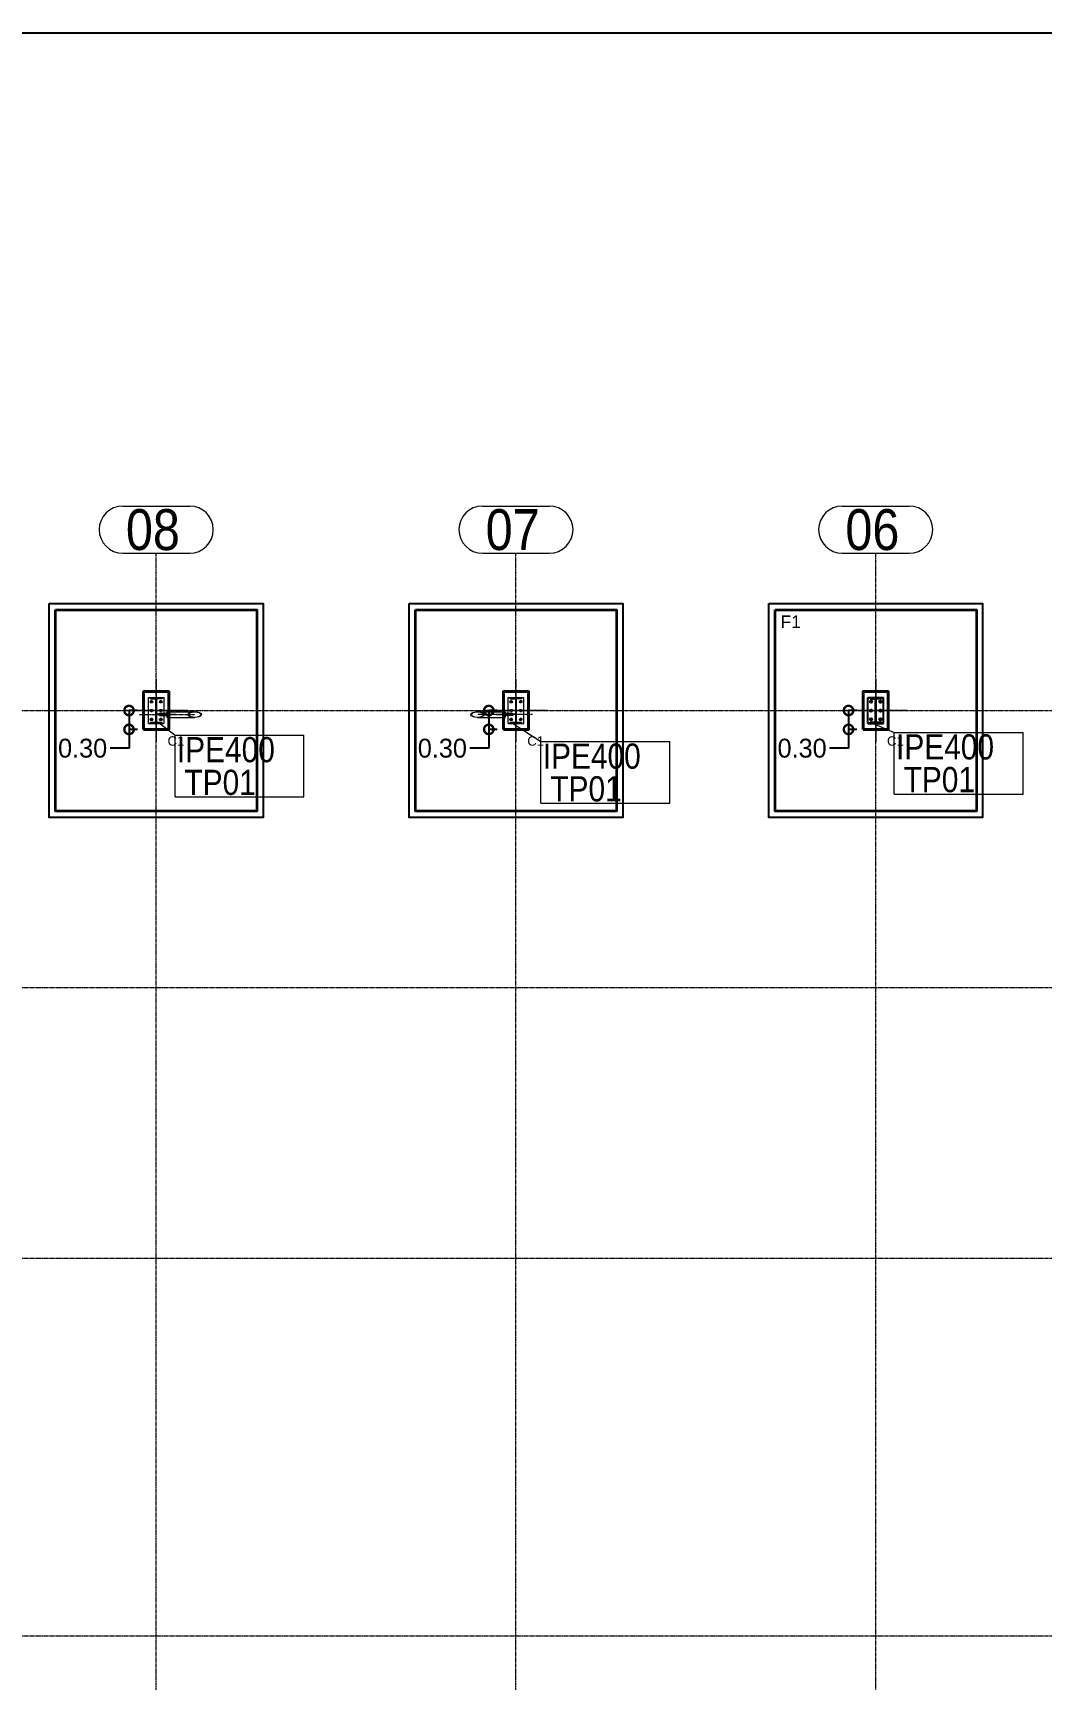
# Model space of a CAD drawing. Header units: millimetres. Extents: x 178198 to 9785548, y 9608 to 2087470.
# Drawn here: x 465681 to 481712, y 115858 to 142015 of the extents above; entities that cross this region are included whole.
import ezdxf

# ---------------------------------------------------------------- set-up
doc = ezdxf.new("R2010")
doc.units = ezdxf.units.MM
doc.header["$PDMODE"] = 35
doc.linetypes.add('XKITLINE00', pattern=[0])
doc.linetypes.add('XKITLINE03', pattern=[6, 3, -1, 1, -1])
for name, color, linetype, lineweight in [('Bolt', 7, 'Continuous', 0), ('Column', 7, 'Continuous', 40), ('foundation', 7, 'Continuous', 35), ('Part', 2, 'Continuous', 0), ('PartMark', 3, 'Continuous', 0), ('S-GRID', 1, 'Continuous', 0)]:
    doc.layers.add(name, color=color, linetype=linetype, lineweight=lineweight)
for name, color, linetype in [('dim_axis', 251, 'Continuous'), ('dim_axis @ 100', 251, 'Continuous'), ('plain foundation', 8, 'Continuous'), ('Steel Section', 7, 'Continuous'), ('text', 7, 'Continuous')]:
    doc.layers.add(name, color=color, linetype=linetype)
doc.styles.add('Andalus1', font='andlso.ttf', dxfattribs={"height": 3})
doc.styles.add('Arial', font='arial.ttf', dxfattribs={"height": 2.034003})
doc.styles.add('Arial2', font='arial.ttf', dxfattribs={"height": 300})
doc.dimstyles.new('Annotative1', dxfattribs={"dimscale": 0, "dimtxt": 3, "dimasz": 3, "dimexe": 0, "dimexo": 1, "dimtad": 0, "dimtih": 1, "dimtoh": 1, "dimlfac": 0.001, "dimzin": 1, "dimdsep": 46, "dimtxsty": 'Andalus1', "dimblk": 'DOTSMALL', "dimcen": 2.5, "dimclrd": 256, "dimclre": 256, "dimclrt": 256, "dimadec": 4, "dimazin": 0, "dimtfac": 1, "dimtmove": 0, "dimatfit": 3, "dimldrblk": 'DOTSMALL', "dimfxl": 1, "dimlwd": -1, "dimlwe": -1, "dimarcsym": 0})

# ---------------------------------------------------------------- blocks, each defined once
blk = doc.blocks.new('_DotSmall')
at = {"color": 0, "linetype": 'ByBlock', "const_width": 0.5}
blk.add_lwpolyline([(-0.0625, 0, 1), (0.0625, 0, 1)], format="xyb", close=True, dxfattribs=at)
blk = doc.blocks.new('*D131')
at = {"layer": 'Defpoints', "color": 0, "transparency": 16777216}
for p in [(478882, 131248), (478650, 130948), (478882, 130948)]:
    blk.add_point(p, dxfattribs=at)
at = {"layer": 'dim_axis', "transparency": 16777216}
for p, q in [((478782, 131248), (478650, 131248)), ((478650, 131248), (478650, 130948)), ((478782, 130948), (478650, 130948)), ((478650, 130948), (478650, 130648)), ((478650, 130648), (478350, 130648))]:
    blk.add_line(p, q, dxfattribs=at)
at = {"layer": 'dim_axis', "transparency": 16777216, "xscale": 300, "yscale": 300, "zscale": 300}
for p, rotation in [((478650, 131248), 90), ((478650, 130948), 270)]:
    blk.add_blockref('_DotSmall', p, dxfattribs=dict(at, rotation=rotation))
at = {"layer": 'dim_axis', "transparency": 16777216, "insert": (477912, 130648), "char_height": 300, "attachment_point": 5, "style": 'Andalus1'}
blk.add_mtext('0.30', dxfattribs=at)
blk = doc.blocks.new('*D138')
at = {"layer": 'Defpoints', "color": 0, "transparency": 16777216}
for p in [(473162, 131248), (472930, 130948), (473162, 130948)]:
    blk.add_point(p, dxfattribs=at)
at = {"layer": 'dim_axis', "transparency": 16777216}
for p, q in [((473062, 131248), (472930, 131248)), ((472930, 131248), (472930, 130948)), ((473062, 130948), (472930, 130948)), ((472930, 130948), (472930, 130648)), ((472930, 130648), (472630, 130648))]:
    blk.add_line(p, q, dxfattribs=at)
at = {"layer": 'dim_axis', "transparency": 16777216, "xscale": 300, "yscale": 300, "zscale": 300}
for p, rotation in [((472930, 131248), 90), ((472930, 130948), 270)]:
    blk.add_blockref('_DotSmall', p, dxfattribs=dict(at, rotation=rotation))
at = {"layer": 'dim_axis', "transparency": 16777216, "insert": (472192, 130648), "char_height": 300, "attachment_point": 5, "style": 'Andalus1'}
blk.add_mtext('0.30', dxfattribs=at)
blk = doc.blocks.new('*D140')
at = {"layer": 'Defpoints', "color": 0, "transparency": 16777216}
for p in [(467442, 131248), (467210, 130948), (467442, 130948)]:
    blk.add_point(p, dxfattribs=at)
at = {"layer": 'dim_axis', "transparency": 16777216}
for p, q in [((467342, 131248), (467210, 131248)), ((467210, 131248), (467210, 130948)), ((467342, 130948), (467210, 130948)), ((467210, 130948), (467210, 130648)), ((467210, 130648), (466910, 130648))]:
    blk.add_line(p, q, dxfattribs=at)
at = {"layer": 'dim_axis', "transparency": 16777216, "xscale": 300, "yscale": 300, "zscale": 300}
for p, rotation in [((467210, 131248), 90), ((467210, 130948), 270)]:
    blk.add_blockref('_DotSmall', p, dxfattribs=dict(at, rotation=rotation))
at = {"layer": 'dim_axis', "transparency": 16777216, "insert": (466472, 130648), "char_height": 300, "attachment_point": 5, "style": 'Andalus1'}
blk.add_mtext('0.30', dxfattribs=at)

msp = doc.modelspace()

# ---------------------------------------------------------------- linework, layer by layer
msp.add_lwpolyline([(415550.44316, 142014.98917), (537962.33261, 142014.98917), (537962.33261, 89701.35219), (415550.44316, 89701.35219)], close=True)
at = {"layer": 'Bolt', "linetype": 'XKITLINE00', "lineweight": 0}
for p, q in [((467695.27428, 131207.84462), (467805.87522, 131207.84462)), ((467695.27428, 131197.84462), (467695.27428, 131207.84462)), ((467695.27428, 131167.84462), (467695.27428, 131177.84462)), ((467695.27428, 131167.84462), (467805.87522, 131167.84462)), ((467704.29209, 131197.84462), (467704.29209, 131207.84462)), ((467704.29209, 131167.84462), (467704.29209, 131177.84462)), ((467719.81277, 131197.84462), (467719.81277, 131207.84462)), ((467719.81277, 131167.84462), (467719.81277, 131177.84462)), ((467726.31565, 131197.84462), (467726.31565, 131207.84462)), ((467726.31565, 131167.84462), (467726.31565, 131177.84462)), ((467729.32167, 131197.84462), (467729.32167, 131207.84462)), ((467729.32167, 131167.84462), (467729.32167, 131177.84462)), ((467744.84235, 131197.84462), (467744.84235, 131207.84462)), ((467744.84235, 131167.84462), (467744.84235, 131177.84462)), ((467749.80427, 131197.84462), (467749.80427, 131207.84462)), ((467749.80427, 131167.84462), (467749.80427, 131177.84462)), ((467758.82208, 131197.84462), (467758.82208, 131207.84462)), ((467758.82208, 131167.84462), (467758.82208, 131177.84462)), ((467774.34277, 131197.84462), (467774.34277, 131207.84462)), ((467774.34277, 131167.84462), (467774.34277, 131177.84462)), ((467780.84564, 131197.84462), (467780.84564, 131207.84462)), ((467780.84564, 131167.84462), (467780.84564, 131177.84462)), ((467783.85166, 131197.84462), (467783.85166, 131207.84462)), ((467783.85166, 131167.84462), (467783.85166, 131177.84462)), ((467799.37235, 131197.84462), (467799.37235, 131207.84462)), ((467799.37235, 131167.84462), (467799.37235, 131177.84462)), ((467805.87522, 131197.84462), (467805.87522, 131207.84462)), ((467805.87522, 131167.84462), (467805.87522, 131173.6375)), ((473198.4668, 131207.84462), (473309.06775, 131207.84462)), ((473198.4668, 131197.84462), (473198.4668, 131207.84462)), ((473198.4668, 131167.84462), (473198.4668, 131173.63752)), ((473309.06775, 131167.84462), (473198.4668, 131167.84462)), ((473204.96968, 131197.84462), (473204.96968, 131207.84462)), ((473204.96968, 131167.84462), (473204.96968, 131177.84462)), ((473220.49036, 131197.84462), (473220.49036, 131207.84462)), ((473220.49036, 131167.84462), (473220.49036, 131177.84462)), ((473223.49638, 131197.84462), (473223.49638, 131207.84462)), ((473223.49638, 131167.84462), (473223.49638, 131177.84462)), ((473229.99925, 131197.84462), (473229.99925, 131207.84462)), ((473229.99925, 131167.84462), (473229.99925, 131177.84462)), ((473245.51994, 131197.84462), (473245.51994, 131207.84462)), ((473245.51994, 131167.84462), (473245.51994, 131177.84462)), ((473254.53775, 131197.84462), (473254.53775, 131207.84462)), ((473254.53775, 131167.84462), (473254.53775, 131177.84462)), ((473259.49967, 131197.84462), (473259.49967, 131207.84462)), ((473259.49967, 131167.84462), (473259.49967, 131177.84462)), ((473275.02036, 131197.84462), (473275.02036, 131207.84462)), ((473275.02036, 131167.84462), (473275.02036, 131177.84462)), ((473278.02637, 131197.84462), (473278.02637, 131207.84462)), ((473278.02637, 131167.84462), (473278.02637, 131177.84462)), ((473284.52925, 131197.84462), (473284.52925, 131207.84462)), ((473284.52925, 131167.84462), (473284.52925, 131177.84462)), ((473300.04993, 131197.84462), (473300.04993, 131207.84462)), ((473300.04993, 131167.84462), (473300.04993, 131177.84462)), ((473309.06775, 131197.84462), (473309.06775, 131207.84462)), ((473309.06775, 131177.84462), (473309.06775, 131167.84462))]:
    msp.add_line(p, q, dxfattribs=at)
at = {"layer": 'Column', "lineweight": 40}
for points in [[(467442.17101, 130947.84462), (467842.17101, 130947.84462), (467842.17101, 131547.84462), (467442.17101, 131547.84462)], [(473162.17101, 130947.84462), (473562.17101, 130947.84462), (473562.17101, 131547.84462), (473162.17101, 131547.84462)], [(478882.17101, 130947.84462), (479282.17101, 130947.84462), (479282.17101, 131547.84462), (478882.17101, 131547.84462)]]:
    msp.add_lwpolyline(points, close=True, dxfattribs=at)
at = {"layer": 'foundation'}
for points in [[(466042.17101, 132847.84462), (469242.17101, 132847.84462), (469242.17101, 129647.84462), (466042.17101, 129647.84462)], [(471762.17101, 132847.84462), (474962.17101, 132847.84462), (474962.17101, 129647.84462), (471762.17101, 129647.84462)], [(477482.17101, 132847.84462), (480682.17101, 132847.84462), (480682.17101, 129647.84462), (477482.17101, 129647.84462)]]:
    msp.add_lwpolyline(points, close=True, dxfattribs=at)
at = {"layer": 'Part', "linetype": 'XKITLINE03', "lineweight": 0}
for p, q in [((467642.17101, 131747.84462), (467642.17101, 130747.84462)), ((473362.17101, 131747.84462), (473362.17101, 130747.84462)), ((479082.17101, 131747.84462), (479082.17101, 130747.84462)), ((468142.17101, 131247.84462), (467142.17101, 131247.84462)), ((467377.95313, 131182.84462), (468254.10802, 131182.84462)), ((467567.17101, 131107.84462), (467567.17101, 131107.84462)), ((473626.38889, 131182.84462), (472750.234, 131182.84462)), ((473862.17101, 131247.84462), (472862.17101, 131247.84462)), ((473287.17101, 131107.84462), (473287.17101, 131107.84462)), ((479582.17101, 131247.84462), (478582.17101, 131247.84462)), ((479007.17101, 131107.84462), (479007.17101, 131107.84462))]:
    msp.add_line(p, q, dxfattribs=at)
at = {"layer": 'Part', "linetype": 'XKITLINE00', "lineweight": 0}
for p, q in [((467517.17101, 131042.84462), (467517.17101, 131452.84462)), ((467517.17101, 131452.84462), (467767.17101, 131452.84462)), ((467546.3864, 131387.84462), (467556.77871, 131405.84462)), ((467556.77871, 131369.84462), (467546.3864, 131387.84462)), ((467552.17101, 131434.34462), (467552.17101, 131447.84462)), ((467552.17101, 131447.84462), (467732.17101, 131447.84462)), ((467552.17101, 131434.34462), (467637.87101, 131434.34462)), ((467552.91487, 131434.34462), (467566.41487, 131447.84462)), ((467556.77871, 131405.84462), (467577.56332, 131405.84462)), ((467577.56332, 131369.84462), (467556.77871, 131369.84462)), ((467577.56332, 131405.84462), (467587.95562, 131387.84462)), ((467587.95562, 131387.84462), (467577.56332, 131369.84462)), ((467637.87101, 131061.34462), (467637.87101, 131434.34462)), ((467732.17101, 131434.34462), (467646.47101, 131434.34462)), ((467646.47101, 131434.34462), (467646.47101, 131061.34462)), ((467696.3864, 131387.84462), (467706.77871, 131405.84462)), ((467706.77871, 131369.84462), (467696.3864, 131387.84462)), ((467706.77871, 131405.84462), (467727.56332, 131405.84462)), ((467727.56332, 131369.84462), (467706.77871, 131369.84462)), ((467727.56332, 131405.84462), (467737.95562, 131387.84462)), ((467737.95562, 131387.84462), (467727.56332, 131369.84462)), ((467732.17101, 131447.84462), (467732.17101, 131434.34462)), ((467767.17101, 131197.84462), (467767.17101, 131452.84462)), ((473237.17101, 131197.84462), (473237.17101, 131452.84462)), ((473237.17101, 131452.84462), (473487.17101, 131452.84462)), ((473266.3864, 131387.84462), (473276.77871, 131405.84462)), ((473276.77871, 131369.84462), (473266.3864, 131387.84462)), ((473272.17101, 131434.34462), (473272.17101, 131447.84462)), ((473272.17101, 131447.84462), (473452.17101, 131447.84462)), ((473272.17101, 131434.34462), (473357.87101, 131434.34462)), ((473272.91487, 131434.34462), (473286.41487, 131447.84462)), ((473276.77871, 131405.84462), (473297.56332, 131405.84462)), ((473297.56332, 131369.84462), (473276.77871, 131369.84462)), ((473297.56332, 131405.84462), (473307.95562, 131387.84462)), ((473307.95562, 131387.84462), (473297.56332, 131369.84462)), ((473357.87101, 131061.34462), (473357.87101, 131434.34462)), ((473452.17101, 131434.34462), (473366.47101, 131434.34462)), ((473366.47101, 131434.34462), (473366.47101, 131061.34462)), ((473416.3864, 131387.84462), (473426.77871, 131405.84462)), ((473426.77871, 131369.84462), (473416.3864, 131387.84462)), ((473426.77871, 131405.84462), (473447.56332, 131405.84462)), ((473447.56332, 131369.84462), (473426.77871, 131369.84462)), ((473447.56332, 131405.84462), (473457.95562, 131387.84462)), ((473457.95562, 131387.84462), (473447.56332, 131369.84462)), ((473452.17101, 131447.84462), (473452.17101, 131434.34462)), ((473487.17101, 131042.84462), (473487.17101, 131452.84462)), ((478957.17101, 131042.84462), (478957.17101, 131452.84462)), ((478957.17101, 131452.84462), (479207.17101, 131452.84462)), ((478986.3864, 131387.84462), (478996.77871, 131405.84462)), ((478996.77871, 131369.84462), (478986.3864, 131387.84462)), ((478992.17101, 131434.34462), (478992.17101, 131447.84462)), ((478992.17101, 131447.84462), (479172.17101, 131447.84462)), ((478992.17101, 131434.34462), (479077.87101, 131434.34462)), ((478992.91487, 131434.34462), (479006.41487, 131447.84462)), ((478996.77871, 131405.84462), (479017.56332, 131405.84462)), ((479017.56332, 131369.84462), (478996.77871, 131369.84462)), ((479017.56332, 131405.84462), (479027.95562, 131387.84462)), ((479027.95562, 131387.84462), (479017.56332, 131369.84462)), ((479077.87101, 131061.34462), (479077.87101, 131434.34462)), ((479172.17101, 131434.34462), (479086.47101, 131434.34462)), ((479086.47101, 131434.34462), (479086.47101, 131061.34462)), ((479136.3864, 131387.84462), (479146.77871, 131405.84462)), ((479146.77871, 131369.84462), (479136.3864, 131387.84462)), ((479146.77871, 131405.84462), (479167.56332, 131405.84462)), ((479167.56332, 131369.84462), (479146.77871, 131369.84462)), ((479167.56332, 131405.84462), (479177.95562, 131387.84462)), ((479177.95562, 131387.84462), (479167.56332, 131369.84462)), ((479172.17101, 131447.84462), (479172.17101, 131434.34462)), ((479207.17101, 131042.84462), (479207.17101, 131452.84462)), ((467546.3864, 131247.84462), (467556.77871, 131265.84462)), ((467556.77871, 131229.84462), (467546.3864, 131247.84462)), ((467546.3864, 131107.84462), (467556.77871, 131125.84462)), ((467556.77871, 131089.84462), (467546.3864, 131107.84462)), ((467552.17101, 131047.84462), (467552.17101, 131061.34462)), ((467552.17101, 131061.34462), (467637.87101, 131061.34462)), ((467732.17101, 131047.84462), (467552.17101, 131047.84462)), ((467556.77871, 131265.84462), (467577.56332, 131265.84462)), ((467577.56332, 131229.84462), (467556.77871, 131229.84462)), ((467556.77871, 131125.84462), (467577.56332, 131125.84462)), ((467577.56332, 131089.84462), (467556.77871, 131089.84462)), ((467577.56332, 131265.84462), (467587.95562, 131247.84462)), ((467587.95562, 131247.84462), (467577.56332, 131229.84462)), ((467577.56332, 131125.84462), (467587.95562, 131107.84462)), ((467587.95562, 131107.84462), (467577.56332, 131089.84462)), ((467637.87101, 131236.42269), (467646.47101, 131245.02269)), ((467646.47101, 131197.84462), (467806.3559, 131197.84462)), ((467784.84876, 131187.84462), (467646.47101, 131187.84462)), ((467646.47101, 131061.34462), (467732.17101, 131061.34462)), ((467670.87205, 131177.84462), (467670.87205, 131187.84462)), ((467950.56686, 131177.84462), (467670.87205, 131177.84462)), ((467675.78878, 131177.84462), (467675.78878, 131187.84462)), ((467696.3864, 131247.84462), (467706.77871, 131265.84462)), ((467706.77871, 131229.84462), (467696.3864, 131247.84462)), ((467696.3864, 131107.84462), (467706.77871, 131125.84462)), ((467706.77871, 131089.84462), (467696.3864, 131107.84462)), ((467706.77871, 131265.84462), (467727.56332, 131265.84462)), ((467727.56332, 131229.84462), (467706.77871, 131229.84462)), ((467706.77871, 131125.84462), (467727.56332, 131125.84462)), ((467727.56332, 131089.84462), (467706.77871, 131089.84462)), ((467727.56332, 131265.84462), (467737.95562, 131247.84462)), ((467737.95562, 131247.84462), (467727.56332, 131229.84462)), ((467727.56332, 131125.84462), (467737.95562, 131107.84462)), ((467737.95562, 131107.84462), (467727.56332, 131089.84462)), ((467732.17101, 131061.34462), (467732.17101, 131047.84462)), ((467732.17101, 131047.84462), (467732.17101, 131047.84462)), ((467732.17101, 131047.84462), (467732.17101, 131047.84462)), ((467767.17101, 131042.84462), (467767.17101, 131177.84462)), ((467780.44773, 131187.84462), (467780.44773, 131197.84462)), ((467784.84876, 131187.84462), (467950.56686, 131187.84462)), ((467806.84026, 131203.68173), (467805.52612, 131187.84462)), ((467805.52612, 131177.84462), (467806.84026, 131162.00751)), ((467811.76411, 131221.34658), (467806.84026, 131203.68173)), ((467806.84026, 131162.00751), (467811.76411, 131144.34266)), ((467810.07029, 131187.84462), (467811.38442, 131203.68173)), ((467811.38442, 131162.00751), (467810.07029, 131177.84462)), ((467811.38442, 131203.68173), (467816.30827, 131221.34658)), ((467816.30827, 131144.34266), (467811.38442, 131162.00751)), ((467819.13317, 131233.14986), (467811.76411, 131221.34658)), ((467811.76411, 131144.34266), (467819.13317, 131132.53939)), ((467815.23847, 131199.8549), (467814.24188, 131187.84462)), ((467814.24188, 131177.84462), (467815.23847, 131165.83434)), ((467819.25804, 131214.27552), (467815.23847, 131199.8549)), ((467815.23847, 131165.83434), (467819.25804, 131151.41373)), ((467816.30827, 131221.34658), (467823.67733, 131233.14986)), ((467823.67733, 131132.53939), (467816.30827, 131144.34266)), ((467827.82557, 131237.29461), (467819.13317, 131233.14986)), ((467819.13317, 131132.53939), (467827.82557, 131128.39463)), ((467825.27374, 131223.91107), (467819.25804, 131214.27552)), ((467819.25804, 131151.41373), (467825.27374, 131141.77818)), ((467823.67733, 131233.14986), (467832.36974, 131237.29461)), ((467832.36974, 131128.39463), (467823.67733, 131132.53939)), ((467832.36974, 131227.29462), (467825.27374, 131223.91107)), ((467825.27374, 131141.77818), (467832.36974, 131138.39462)), ((467827.82557, 131237.29461), (467832.36974, 131237.29461)), ((467827.82557, 131128.39463), (467832.36974, 131128.39463)), ((467832.36974, 131237.29461), (467841.06214, 131233.14986)), ((467832.36974, 131227.29462), (468254.10802, 131227.29462)), ((467832.36974, 131138.39462), (468254.10802, 131138.39462)), ((467841.06214, 131132.53939), (467832.36974, 131128.39463)), ((467841.06214, 131233.14986), (467844.7177, 131227.29462)), ((467844.7177, 131138.39462), (467841.06214, 131132.53939)), ((467943.89458, 131177.84462), (467943.89458, 131187.84462)), ((467950.56687, 131187.84462), (467950.15198, 131182.84462)), ((467950.15198, 131182.84462), (467950.56687, 131177.84462)), ((468147.55409, 131182.84462), (468155.66502, 131199.8549)), ((468155.66502, 131165.83434), (468147.55409, 131182.84462)), ((468155.66502, 131199.8549), (468178.76301, 131214.27552)), ((468155.66502, 131165.83434), (468155.66502, 131165.83434)), ((468155.66502, 131165.83434), (468155.66502, 131165.83434)), ((468178.76301, 131151.41373), (468155.66502, 131165.83434)), ((468164.52379, 131198.32417), (468157.14274, 131182.84462)), ((468157.14274, 131182.84462), (468164.52379, 131167.36508)), ((468185.54321, 131211.44709), (468164.52379, 131198.32417)), ((468164.52379, 131167.36508), (468185.54321, 131154.24215)), ((468178.76301, 131214.27552), (468213.33159, 131223.91107)), ((468213.33159, 131141.77818), (468178.76301, 131151.41373)), ((468217.00101, 131220.21555), (468185.54321, 131211.44709)), ((468185.54321, 131154.24215), (468217.00101, 131145.4737)), ((468213.33159, 131223.91107), (468254.10802, 131227.29462)), ((468254.10802, 131138.39462), (468213.33159, 131141.77818)), ((468254.10802, 131223.29462), (468217.00101, 131220.21555)), ((468217.00101, 131145.4737), (468254.10802, 131142.39462)), ((468239.15579, 131222.05391), (468235.46227, 131225.74743)), ((468254.10802, 131227.29462), (468294.88444, 131223.91107)), ((468291.21502, 131220.21555), (468254.10802, 131223.29462)), ((468254.10802, 131142.39462), (468291.21502, 131145.4737)), ((468294.88444, 131141.77818), (468254.10802, 131138.39462)), ((468322.67282, 131211.44709), (468291.21502, 131220.21555)), ((468291.21502, 131145.4737), (468322.67282, 131154.24215)), ((468294.88444, 131223.91107), (468329.45302, 131214.27552)), ((468329.45302, 131151.41373), (468294.88444, 131141.77818)), ((468314.08079, 131147.12891), (468310.39096, 131150.81874)), ((468343.69225, 131198.32417), (468322.67282, 131211.44709)), ((468322.67282, 131154.24215), (468343.69225, 131167.36508)), ((468329.45302, 131214.27552), (468352.55101, 131199.8549)), ((468352.55101, 131165.83434), (468329.45302, 131151.41373)), ((468351.07329, 131182.84462), (468343.69225, 131198.32417)), ((468343.69225, 131167.36508), (468351.07329, 131182.84462)), ((468352.55101, 131199.8549), (468360.66195, 131182.84462)), ((468360.66195, 131182.84462), (468352.55101, 131165.83434)), ((472643.68007, 131182.84462), (472651.79101, 131199.8549)), ((472651.79101, 131165.83434), (472643.68007, 131182.84462)), ((472651.79101, 131199.8549), (472674.889, 131214.27552)), ((472651.79101, 131165.83434), (472651.79101, 131165.83434)), ((472651.79101, 131165.83434), (472651.79101, 131165.83434)), ((472674.889, 131151.41373), (472651.79101, 131165.83434)), ((472660.64977, 131198.32417), (472653.26873, 131182.84462)), ((472653.26873, 131182.84462), (472660.64977, 131167.36508)), ((472681.6692, 131211.44709), (472660.64977, 131198.32417)), ((472660.64977, 131167.36508), (472681.6692, 131154.24215)), ((472674.889, 131214.27552), (472709.45758, 131223.91107)), ((472709.45758, 131141.77818), (472674.889, 131151.41373)), ((472713.127, 131220.21555), (472681.6692, 131211.44709)), ((472681.6692, 131154.24215), (472713.127, 131145.4737)), ((472709.45758, 131223.91107), (472750.234, 131227.29462)), ((472750.234, 131138.39462), (472709.45758, 131141.77818)), ((472750.234, 131223.29462), (472713.127, 131220.21555)), ((472713.127, 131145.4737), (472750.234, 131142.39462)), ((472735.28177, 131222.05391), (472731.58825, 131225.74743)), ((472750.234, 131227.29462), (472791.01043, 131223.91107)), ((472750.234, 131227.29462), (473171.97228, 131227.29462)), ((472787.34101, 131220.21555), (472750.234, 131223.29462)), ((472750.234, 131142.39462), (472787.34101, 131145.4737)), ((472791.01043, 131141.77818), (472750.234, 131138.39462)), ((472750.234, 131138.39462), (473171.97228, 131138.39462)), ((472818.79881, 131211.44709), (472787.34101, 131220.21555)), ((472787.34101, 131145.4737), (472818.79881, 131154.24215)), ((472791.01043, 131223.91107), (472825.57901, 131214.27552)), ((472825.57901, 131151.41373), (472791.01043, 131141.77818)), ((472810.20677, 131147.12891), (472806.51694, 131150.81874)), ((472839.81824, 131198.32417), (472818.79881, 131211.44709)), ((472818.79881, 131154.24215), (472839.81824, 131167.36508)), ((472825.57901, 131214.27552), (472848.677, 131199.8549)), ((472848.677, 131165.83434), (472825.57901, 131151.41373)), ((472847.19928, 131182.84462), (472839.81824, 131198.32417)), ((472839.81824, 131167.36508), (472847.19928, 131182.84462)), ((472848.677, 131199.8549), (472856.78793, 131182.84462)), ((472856.78793, 131182.84462), (472848.677, 131165.83434)), ((473054.19005, 131182.84462), (473053.77515, 131187.84462)), ((473053.77516, 131187.84462), (473219.49325, 131187.84462)), ((473053.77516, 131177.84462), (473054.19005, 131182.84462)), ((473333.46997, 131177.84462), (473053.77516, 131177.84462)), ((473060.44745, 131177.84462), (473060.44745, 131187.84462)), ((473159.62432, 131227.29462), (473163.27988, 131233.14986)), ((473163.27988, 131132.5394), (473159.62433, 131138.39462)), ((473163.27988, 131233.14986), (473171.97229, 131237.29462)), ((473171.97229, 131128.39464), (473163.27988, 131132.5394)), ((473179.06828, 131223.91107), (473171.97228, 131227.29462)), ((473171.97228, 131138.39462), (473179.06828, 131141.77818)), ((473171.97229, 131237.29462), (473180.66469, 131233.14986)), ((473176.51645, 131237.29462), (473171.97229, 131237.29462)), ((473180.66469, 131132.5394), (473171.97229, 131128.39464)), ((473171.97229, 131128.39464), (473176.51645, 131128.39464)), ((473185.20885, 131233.14986), (473176.51645, 131237.29462)), ((473176.51645, 131128.39464), (473185.20885, 131132.5394)), ((473185.08398, 131214.27552), (473179.06828, 131223.91107)), ((473179.06828, 131141.77818), (473185.08398, 131151.41373)), ((473180.66469, 131233.14986), (473188.03375, 131221.34658)), ((473188.03375, 131144.34267), (473180.66469, 131132.5394)), ((473189.10355, 131199.8549), (473185.08398, 131214.27552)), ((473185.08398, 131151.41373), (473189.10355, 131165.83434)), ((473192.57791, 131221.34658), (473185.20885, 131233.14986)), ((473185.20885, 131132.5394), (473192.57791, 131144.34267)), ((473188.03375, 131221.34658), (473192.9576, 131203.68174)), ((473192.9576, 131162.00752), (473188.03375, 131144.34267)), ((473190.10014, 131187.84462), (473189.10355, 131199.8549)), ((473189.10355, 131165.83434), (473190.10014, 131177.84462)), ((473197.50176, 131203.68174), (473192.57791, 131221.34658)), ((473192.57791, 131144.34267), (473197.50176, 131162.00752)), ((473192.9576, 131203.68174), (473194.27173, 131187.84462)), ((473194.27173, 131177.84462), (473192.9576, 131162.00752)), ((473198.8159, 131187.84462), (473197.50176, 131203.68174)), ((473197.50176, 131162.00752), (473198.8159, 131177.84462)), ((473197.98612, 131197.84462), (473357.87101, 131197.84462)), ((473357.87101, 131187.84462), (473219.49325, 131187.84462)), ((473223.89429, 131187.84462), (473223.89429, 131197.84462)), ((473237.17101, 131042.84462), (473237.17101, 131177.84462)), ((473266.3864, 131247.84462), (473276.77871, 131265.84462)), ((473276.77871, 131229.84462), (473266.3864, 131247.84462)), ((473266.3864, 131107.84462), (473276.77871, 131125.84462)), ((473276.77871, 131089.84462), (473266.3864, 131107.84462)), ((473272.17101, 131047.84462), (473272.17101, 131061.34462)), ((473272.17101, 131061.34462), (473357.87101, 131061.34462)), ((473452.17101, 131047.84462), (473272.17101, 131047.84462)), ((473276.77871, 131265.84462), (473297.56332, 131265.84462)), ((473297.56332, 131229.84462), (473276.77871, 131229.84462)), ((473276.77871, 131125.84462), (473297.56332, 131125.84462)), ((473297.56332, 131089.84462), (473276.77871, 131089.84462)), ((473297.56332, 131265.84462), (473307.95562, 131247.84462)), ((473307.95562, 131247.84462), (473297.56332, 131229.84462)), ((473297.56332, 131125.84462), (473307.95562, 131107.84462)), ((473307.95562, 131107.84462), (473297.56332, 131089.84462)), ((473328.55324, 131177.84462), (473328.55324, 131187.84462)), ((473333.46997, 131187.84462), (473333.46997, 131177.84462)), ((473357.87101, 131236.42269), (473366.47101, 131245.02269)), ((473366.47101, 131061.34462), (473452.17101, 131061.34462)), ((473416.3864, 131247.84462), (473426.77871, 131265.84462)), ((473426.77871, 131229.84462), (473416.3864, 131247.84462)), ((473416.3864, 131107.84462), (473426.77871, 131125.84462)), ((473426.77871, 131089.84462), (473416.3864, 131107.84462)), ((473426.77871, 131265.84462), (473447.56332, 131265.84462)), ((473447.56332, 131229.84462), (473426.77871, 131229.84462)), ((473426.77871, 131125.84462), (473447.56332, 131125.84462)), ((473447.56332, 131089.84462), (473426.77871, 131089.84462)), ((473447.56332, 131265.84462), (473457.95562, 131247.84462)), ((473457.95562, 131247.84462), (473447.56332, 131229.84462)), ((473447.56332, 131125.84462), (473457.95562, 131107.84462)), ((473457.95562, 131107.84462), (473447.56332, 131089.84462)), ((473452.17101, 131061.34462), (473452.17101, 131047.84462)), ((473452.17101, 131047.84462), (473452.17101, 131047.84462)), ((478986.3864, 131247.84462), (478996.77871, 131265.84462)), ((478996.77871, 131229.84462), (478986.3864, 131247.84462)), ((478986.3864, 131107.84462), (478996.77871, 131125.84462)), ((478996.77871, 131089.84462), (478986.3864, 131107.84462)), ((478992.17101, 131047.84462), (478992.17101, 131061.34462)), ((478992.17101, 131061.34462), (479077.87101, 131061.34462)), ((479172.17101, 131047.84462), (478992.17101, 131047.84462)), ((478996.77871, 131265.84462), (479017.56332, 131265.84462)), ((479017.56332, 131229.84462), (478996.77871, 131229.84462)), ((478996.77871, 131125.84462), (479017.56332, 131125.84462)), ((479017.56332, 131089.84462), (478996.77871, 131089.84462)), ((479017.56332, 131265.84462), (479027.95562, 131247.84462)), ((479027.95562, 131247.84462), (479017.56332, 131229.84462)), ((479017.56332, 131125.84462), (479027.95562, 131107.84462)), ((479027.95562, 131107.84462), (479017.56332, 131089.84462)), ((479077.87101, 131236.42269), (479086.47101, 131245.02269)), ((479086.47101, 131061.34462), (479172.17101, 131061.34462)), ((479136.3864, 131247.84462), (479146.77871, 131265.84462)), ((479146.77871, 131229.84462), (479136.3864, 131247.84462)), ((479136.3864, 131107.84462), (479146.77871, 131125.84462)), ((479146.77871, 131089.84462), (479136.3864, 131107.84462)), ((479146.77871, 131265.84462), (479167.56332, 131265.84462)), ((479167.56332, 131229.84462), (479146.77871, 131229.84462)), ((479146.77871, 131125.84462), (479167.56332, 131125.84462)), ((479167.56332, 131089.84462), (479146.77871, 131089.84462)), ((479167.56332, 131265.84462), (479177.95562, 131247.84462)), ((479177.95562, 131247.84462), (479167.56332, 131229.84462)), ((479167.56332, 131125.84462), (479177.95562, 131107.84462)), ((479177.95562, 131107.84462), (479167.56332, 131089.84462)), ((479172.17101, 131061.34462), (479172.17101, 131047.84462)), ((479172.17101, 131047.84462), (479172.17101, 131047.84462)), ((479172.17101, 131047.84462), (479172.17101, 131047.84462)), ((467517.17101, 131042.84462), (467767.17101, 131042.84462)), ((473237.17101, 131042.84462), (473487.17101, 131042.84462)), ((478957.17101, 131042.84462), (479207.17101, 131042.84462))]:
    msp.add_line(p, q, dxfattribs=at)
for centre, start, end in [((467567.17101, 131387.84462), 0, 180), ((467567.17101, 131387.84462), 180, 0), ((467717.17101, 131387.84462), 0, 180), ((467717.17101, 131387.84462), 180, 0), ((473287.17101, 131387.84462), 0, 180), ((473287.17101, 131387.84462), 180, 0), ((473437.17101, 131387.84462), 0, 180), ((473437.17101, 131387.84462), 180, 0), ((479007.17101, 131387.84462), 0, 180), ((479007.17101, 131387.84462), 180, 0), ((479157.17101, 131387.84462), 0, 180), ((479157.17101, 131387.84462), 180, 0), ((467567.17101, 131247.84462), 0, 180), ((467567.17101, 131247.84462), 180, 0), ((467567.17101, 131107.84462), 0, 180), ((467567.17101, 131107.84462), 180, 0), ((467717.17101, 131247.84462), 0, 180), ((467717.17101, 131247.84462), 180, 0), ((467717.17101, 131107.84462), 0, 180), ((467717.17101, 131107.84462), 180, 0), ((473287.17101, 131247.84462), 0, 180), ((473287.17101, 131247.84462), 180, 0), ((473287.17101, 131107.84462), 0, 180), ((473287.17101, 131107.84462), 180, 0), ((473437.17101, 131247.84462), 0, 180), ((473437.17101, 131247.84462), 180, 0), ((473437.17101, 131107.84462), 0, 180), ((473437.17101, 131107.84462), 180, 0), ((479007.17101, 131247.84462), 0, 180), ((479007.17101, 131247.84462), 180, 0), ((479007.17101, 131107.84462), 0, 180), ((479007.17101, 131107.84462), 180, 0), ((479157.17101, 131247.84462), 0, 180), ((479157.17101, 131247.84462), 180, 0), ((479157.17101, 131107.84462), 0, 180), ((479157.17101, 131107.84462), 180, 0)]:
    msp.add_arc(centre, 12, start, end, dxfattribs=at)
at = {"layer": 'PartMark', "linetype": 'XKITLINE00', "lineweight": 0}
for p, q in [((467695.87701, 131048.33462), (467940.74712, 130856.60347)), ((473308.46501, 131048.33462), (473758.31221, 130753.93972)), ((479028.46501, 131048.33462), (479375.82367, 130900.60221)), ((467940.74712, 130856.60347), (469990.74712, 130856.60347)), ((467940.74712, 129876.60347), (467940.74712, 130856.60347)), ((469990.74712, 129876.60347), (469990.74712, 130856.60347)), ((479375.82367, 130900.60221), (481425.82367, 130900.60221)), ((479375.82367, 129920.60221), (479375.82367, 130900.60221)), ((481425.82367, 129920.60221), (481425.82367, 130900.60221)), ((473758.31221, 130753.93972), (475808.31221, 130753.93972)), ((473758.31221, 129773.93972), (473758.31221, 130753.93972)), ((475808.31221, 129773.93972), (475808.31221, 130753.93972)), ((467940.74712, 129876.60347), (469990.74712, 129876.60347)), ((473758.31221, 129773.93972), (475808.31221, 129773.93972)), ((479375.82367, 129920.60221), (481425.82367, 129920.60221))]:
    msp.add_line(p, q, dxfattribs=at)
at = {"layer": 'plain foundation'}
for points in [[(465942.17101, 132947.84462), (469342.17101, 132947.84462), (469342.17101, 129547.84462), (465942.17101, 129547.84462)], [(471662.17101, 132947.84462), (475062.17101, 132947.84462), (475062.17101, 129547.84462), (471662.17101, 129547.84462)], [(477382.17101, 132947.84462), (480782.17101, 132947.84462), (480782.17101, 129547.84462), (477382.17101, 129547.84462)]]:
    msp.add_lwpolyline(points, close=True, dxfattribs=at)
at = {"layer": 'S-GRID', "linetype": 'XKITLINE00', "lineweight": 0}
for p, q in [((467110.06652, 134497.84462), (468174.2755, 134497.84462)), ((472830.06652, 134497.84462), (473894.2755, 134497.84462)), ((478550.06652, 134497.84462), (479614.2755, 134497.84462)), ((467110.06652, 133747.84462), (468174.2755, 133747.84462)), ((472830.06652, 133747.84462), (473894.2755, 133747.84462)), ((478550.06652, 133747.84462), (479614.2755, 133747.84462))]:
    msp.add_line(p, q, dxfattribs=at)
at = {"layer": 'S-GRID', "linetype": 'XKITLINE03', "lineweight": 0}
for p, q in [((467642.17101, 109214.44837), (467642.17101, 133747.84462)), ((473362.17101, 109214.44837), (473362.17101, 133747.84462)), ((479082.17101, 109275.21699), (479082.17101, 133747.84462)), ((425102.17101, 131247.84462), (510182.17101, 131247.84462)), ((425102.17101, 126847.84462), (510182.17101, 126847.84462)), ((425102.17101, 122547.84462), (510182.17101, 122547.84462)), ((425102.17101, 116547.84462), (510182.17101, 116547.84462))]:
    msp.add_line(p, q, dxfattribs=at)
at = {"layer": 'S-GRID', "linetype": 'XKITLINE00', "lineweight": 0}
for centre, start, end in [((467110.06652, 134122.84462), 90, 270), ((468174.2755, 134122.84462), 270, 90), ((472830.06652, 134122.84462), 90, 270), ((473894.2755, 134122.84462), 270, 90), ((478550.06652, 134122.84462), 90, 270), ((479614.2755, 134122.84462), 270, 90)]:
    msp.add_arc(centre, 375, start, end, dxfattribs=at)
at = {"layer": 'Steel Section'}
for p, q in [((478957.17101, 131042.84462), (478957.17101, 131452.84462)), ((478957.17101, 131452.84462), (479207.17101, 131452.84462)), ((478986.3864, 131387.84462), (478996.77871, 131405.84462)), ((478996.77871, 131369.84462), (478986.3864, 131387.84462)), ((478992.17101, 131434.34462), (478992.17101, 131447.84462)), ((478992.17101, 131447.84462), (479172.17101, 131447.84462)), ((478992.17101, 131434.34462), (479077.87101, 131434.34462)), ((478992.91487, 131434.34462), (479006.41487, 131447.84462)), ((478996.77871, 131405.84462), (479017.56332, 131405.84462)), ((479017.56332, 131369.84462), (478996.77871, 131369.84462)), ((479017.56332, 131405.84462), (479027.95562, 131387.84462)), ((479027.95562, 131387.84462), (479017.56332, 131369.84462)), ((479077.87101, 131061.34462), (479077.87101, 131434.34462)), ((479172.17101, 131434.34462), (479086.47101, 131434.34462)), ((479086.47101, 131434.34462), (479086.47101, 131061.34462)), ((479136.3864, 131387.84462), (479146.77871, 131405.84462)), ((479146.77871, 131369.84462), (479136.3864, 131387.84462)), ((479146.77871, 131405.84462), (479167.56332, 131405.84462)), ((479167.56332, 131369.84462), (479146.77871, 131369.84462)), ((479167.56332, 131405.84462), (479177.95562, 131387.84462)), ((479177.95562, 131387.84462), (479167.56332, 131369.84462)), ((479172.17101, 131447.84462), (479172.17101, 131434.34462)), ((479207.17101, 131042.84462), (479207.17101, 131452.84462)), ((478986.3864, 131247.84462), (478996.77871, 131265.84462)), ((478996.77871, 131229.84462), (478986.3864, 131247.84462)), ((478986.3864, 131107.84462), (478996.77871, 131125.84462)), ((478996.77871, 131089.84462), (478986.3864, 131107.84462)), ((478992.17101, 131047.84462), (478992.17101, 131061.34462)), ((478992.17101, 131061.34462), (479077.87101, 131061.34462)), ((479172.17101, 131047.84462), (478992.17101, 131047.84462)), ((478996.77871, 131265.84462), (479017.56332, 131265.84462)), ((479017.56332, 131229.84462), (478996.77871, 131229.84462)), ((478996.77871, 131125.84462), (479017.56332, 131125.84462)), ((479017.56332, 131089.84462), (478996.77871, 131089.84462)), ((479007.17101, 131107.84462), (479007.17101, 131107.84462)), ((479017.56332, 131265.84462), (479027.95562, 131247.84462)), ((479027.95562, 131247.84462), (479017.56332, 131229.84462)), ((479017.56332, 131125.84462), (479027.95562, 131107.84462)), ((479027.95562, 131107.84462), (479017.56332, 131089.84462)), ((479077.87101, 131236.42269), (479086.47101, 131245.02269)), ((479086.47101, 131061.34462), (479172.17101, 131061.34462)), ((479136.3864, 131247.84462), (479146.77871, 131265.84462)), ((479146.77871, 131229.84462), (479136.3864, 131247.84462)), ((479136.3864, 131107.84462), (479146.77871, 131125.84462)), ((479146.77871, 131089.84462), (479136.3864, 131107.84462)), ((479146.77871, 131265.84462), (479167.56332, 131265.84462)), ((479167.56332, 131229.84462), (479146.77871, 131229.84462)), ((479146.77871, 131125.84462), (479167.56332, 131125.84462)), ((479167.56332, 131089.84462), (479146.77871, 131089.84462)), ((479167.56332, 131265.84462), (479177.95562, 131247.84462)), ((479177.95562, 131247.84462), (479167.56332, 131229.84462)), ((479167.56332, 131125.84462), (479177.95562, 131107.84462)), ((479177.95562, 131107.84462), (479167.56332, 131089.84462)), ((479172.17101, 131061.34462), (479172.17101, 131047.84462)), ((479172.17101, 131047.84462), (479172.17101, 131047.84462)), ((478957.17101, 131042.84462), (479207.17101, 131042.84462))]:
    msp.add_line(p, q, dxfattribs=at)
for centre, start, end in [((479007.17101, 131387.84462), 0, 180), ((479007.17101, 131387.84462), 180, 0), ((479157.17101, 131387.84462), 0, 180), ((479157.17101, 131387.84462), 180, 0), ((479007.17101, 131247.84462), 0, 180), ((479007.17101, 131247.84462), 180, 0), ((479007.17101, 131107.84462), 0, 180), ((479007.17101, 131107.84462), 180, 0), ((479157.17101, 131247.84462), 0, 180), ((479157.17101, 131247.84462), 180, 0), ((479157.17101, 131107.84462), 0, 180), ((479157.17101, 131107.84462), 180, 0)]:
    msp.add_arc(centre, 12, start, end, dxfattribs=at)

# ---------------------------------------------------------------- texts
at = {"layer": 'PartMark', "style": 'Arial', "width": 0.85}
for s, p in [('IPE400', (467970.74712, 130426.60347)), ('IPE400', (479405.82367, 130470.60221)), ('IPE400', (473788.31221, 130323.93972)), ('TP01', (468090.74712, 129906.60347)), ('TP01', (479525.82367, 129950.60221)), ('TP01', (473908.31221, 129803.93972))]:
    msp.add_text(s, height=400, dxfattribs=at).set_placement(p)
at = {"layer": 'S-GRID', "style": 'Arial', "width": 0.85}
for s, p in [('08', (467160.06652, 133797.84462)), ('07', (472880.06652, 133797.84462)), ('06', (478600.06652, 133797.84462))]:
    msp.add_text(s, height=650, dxfattribs=at).set_placement(p)
at = {"layer": 'text', "attachment_point": 1, "style": 'Arial2'}
for s, insert, char_height in [('F1', (477567.39063, 132758.17325), 200), ('C1', (467821.67073, 130839.11107), 150), ('C1', (473541.67073, 130839.11107), 150), ('C1', (479261.67073, 130839.11107), 150)]:
    msp.add_mtext_dynamic_manual_height_columns(s, width=1191.032635, gutter_width=1500, heights=[0], dxfattribs=dict(at, insert=insert, char_height=char_height))

# ---------------------------------------------------------------- dimensions: what is measured, and where the dimension line sits
at = {"layer": 'dim_axis @ 100'}
for base, p1, p2, picture, middle in [((467209.51468, 130947.84462), (467442.17101, 131247.84462), (467442.17101, 130947.84462), '*D140', (466471.96335, 130647.84462)), ((472929.51468, 130947.84462), (473162.17101, 131247.84462), (473162.17101, 130947.84462), '*D138', (472191.96335, 130647.84462)), ((478649.51468, 130947.84462), (478882.17101, 131247.84462), (478882.17101, 130947.84462), '*D131', (477911.96335, 130647.84462))]:
    dim = msp.add_linear_dim(base=base, p1=p1, p2=p2, angle=90, dimstyle='Annotative1', override={"dimscale": 100, "dimtix": 0, "dimtofl": 1, "dimtmove": 0, "dimatfit": 3}, dxfattribs=at)
    dim.commit()
    dim.dimension.update_dxf_attribs({"geometry": picture, "text_midpoint": middle})

doc.saveas('drawing.dxf')
